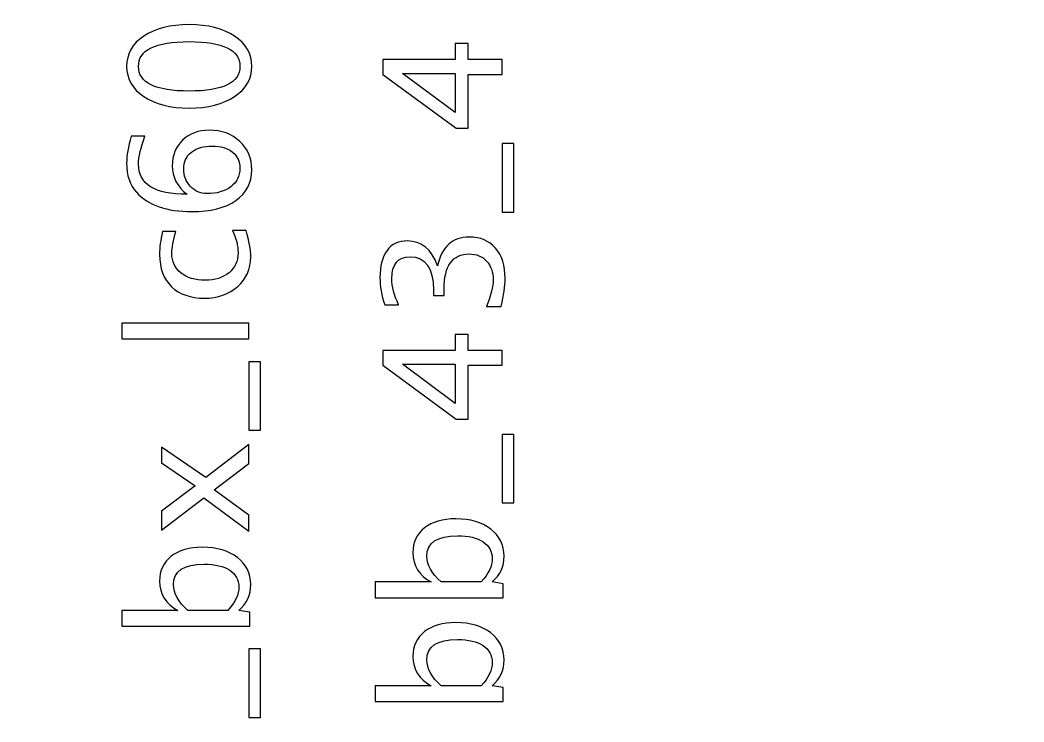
# Model space of a CAD drawing. Header units: centimetres. Extents: x -41.3 to 41.1, y -32.2 to 43.6.
# Drawn here: x 1.27 to 16.73, y -4.54 to 6.28 of the extents above; entities that cross this region are included whole.
import ezdxf

# ---------------------------------------------------------------- set-up
doc = ezdxf.new("R2010")
doc.units = ezdxf.units.CM
doc.header["$MEASUREMENT"] = 0
doc.layers.add('Layer 1', color=7, linetype='Continuous')

msp = doc.modelspace()

# ---------------------------------------------------------------- linework, layer by layer
at = {"layer": 'Layer 1', "color": 4, "lineweight": 53}
msp.add_open_spline([(31.7, -32.2), (31.7, -32.2), (-31.7, -32.2), (-31.7, -32.2), (-31.7, -32.2), (-31.97614, -32.2), (-32.2, -31.97614), (-32.2, -31.7), (-32.2, -31.7), (-32.2, -31.7), (-32.2, 31.7), (-32.2, 31.7), (-32.2, 31.7), (-32.2, 31.97614), (-31.97614, 32.2), (-31.7, 32.2), (-31.7, 32.2), (-31.7, 32.2), (31.7, 32.2), (31.7, 32.2), (31.7, 32.2), (31.97614, 32.2), (32.2, 31.97614), (32.2, 31.7), (32.2, 31.7), (32.2, 31.7), (32.2, -31.7), (32.2, -31.7), (32.2, -31.7), (32.2, -31.97614), (31.97614, -32.2), (31.7, -32.2)], degree=3, knots=[0, 0, 0, 0, 0.11111111, 0.11111111, 0.11111111, 0.11111111, 0.22222222, 0.22222222, 0.22222222, 0.22222222, 0.33333333, 0.33333333, 0.33333333, 0.33333333, 0.44444444, 0.44444444, 0.44444444, 0.44444444, 0.55555556, 0.55555556, 0.55555556, 0.55555556, 0.66666667, 0.66666667, 0.66666667, 0.66666667, 0.77777778, 0.77777778, 0.77777778, 0.77777778, 1, 1, 1, 1], dxfattribs=at)
at = {"layer": 'Layer 1', "color": 30, "lineweight": 53}
msp.add_open_spline([(-30, -30), (-30, -30), (-30, 30), (-30, 30), (-30, 30), (-30, 30), (30, 30), (30, 30), (30, 30), (30, 30), (30, -30), (30, -30), (30, -30), (30, -30), (-30, -30), (-30, -30)], degree=3, knots=[0, 0, 0, 0, 0.2, 0.2, 0.2, 0.2, 0.4, 0.4, 0.4, 0.4, 0.6, 0.6, 0.6, 0.6, 1, 1, 1, 1], dxfattribs=at)
at = {"layer": 'Layer 1'}
for points, knots in [([(4.83658, 5.56538), (4.83658, 5.37276), (4.7481, 5.2174), (4.57157, 5.09971), (4.57157, 5.09971), (4.39504, 4.9816), (4.16221, 4.92275), (3.87265, 4.92275), (3.87265, 4.92275), (3.58309, 4.92275), (3.35026, 4.9816), (3.17373, 5.09971), (3.17373, 5.09971), (2.9972, 5.2174), (2.90872, 5.37276), (2.90872, 5.56538), (2.90872, 5.56538), (2.90872, 5.75884), (2.99677, 5.91421), (3.17288, 6.03189), (3.17288, 6.03189), (3.34899, 6.14916), (3.58224, 6.20801), (3.87265, 6.20801), (3.87265, 6.20801), (4.16221, 6.20801), (4.39504, 6.14916), (4.57157, 6.03189), (4.57157, 6.03189), (4.7481, 5.91421), (4.83658, 5.75884), (4.83658, 5.56538)], [0, 0, 0, 0, 0.11111111, 0.11111111, 0.11111111, 0.11111111, 0.22222222, 0.22222222, 0.22222222, 0.22222222, 0.33333333, 0.33333333, 0.33333333, 0.33333333, 0.44444444, 0.44444444, 0.44444444, 0.44444444, 0.55555556, 0.55555556, 0.55555556, 0.55555556, 0.66666667, 0.66666667, 0.66666667, 0.66666667, 0.77777778, 0.77777778, 0.77777778, 0.77777778, 1, 1, 1, 1]), ([(4.6537, 5.56496), (4.6537, 5.81938), (4.39335, 5.94638), (3.87265, 5.94638), (3.87265, 5.94638), (3.35195, 5.94638), (3.0916, 5.81938), (3.0916, 5.56496), (3.0916, 5.56496), (3.0916, 5.31138), (3.35195, 5.18438), (3.87265, 5.18438), (3.87265, 5.18438), (4.39335, 5.18438), (4.6537, 5.31138), (4.6537, 5.56496)], [0, 0, 0, 0, 0.2, 0.2, 0.2, 0.2, 0.4, 0.4, 0.4, 0.4, 0.6, 0.6, 0.6, 0.6, 1, 1, 1, 1]), ([(8.69399, 5.44115), (8.69399, 5.44115), (8.17329, 5.44115), (8.17329, 5.44115), (8.17329, 5.44115), (8.17329, 5.44115), (8.17329, 4.6131), (8.17329, 4.6131), (8.17329, 4.6131), (8.17329, 4.6131), (7.98787, 4.6131), (7.98787, 4.6131), (7.98787, 4.6131), (7.98787, 4.6131), (6.85757, 5.44115), (6.85757, 5.44115), (6.85757, 5.44115), (6.85757, 5.44115), (6.85757, 5.66975), (6.85757, 5.66975), (6.85757, 5.66975), (6.85757, 5.66975), (7.97263, 5.66975), (7.97263, 5.66975), (7.97263, 5.66975), (7.97263, 5.66975), (7.97263, 5.91614), (7.97263, 5.91614), (7.97263, 5.91614), (7.97263, 5.91614), (8.17329, 5.91614), (8.17329, 5.91614), (8.17329, 5.91614), (8.17329, 5.91614), (8.17329, 5.66975), (8.17329, 5.66975), (8.17329, 5.66975), (8.17329, 5.66975), (8.69399, 5.66975), (8.69399, 5.66975), (8.69399, 5.66975), (8.69399, 5.66975), (8.69399, 5.44115), (8.69399, 5.44115)], [0, 0, 0, 0, 0.08333333, 0.08333333, 0.08333333, 0.08333333, 0.16666667, 0.16666667, 0.16666667, 0.16666667, 0.25, 0.25, 0.25, 0.25, 0.33333333, 0.33333333, 0.33333333, 0.33333333, 0.41666667, 0.41666667, 0.41666667, 0.41666667, 0.5, 0.5, 0.5, 0.5, 0.58333333, 0.58333333, 0.58333333, 0.58333333, 0.66666667, 0.66666667, 0.66666667, 0.66666667, 0.75, 0.75, 0.75, 0.75, 0.83333333, 0.83333333, 0.83333333, 0.83333333, 1, 1, 1, 1]), ([(7.97263, 4.85399), (7.97263, 4.85399), (7.97263, 5.45639), (7.97263, 5.45639), (7.97263, 5.45639), (7.97263, 5.45639), (7.15898, 5.45639), (7.15898, 5.45639), (7.15898, 5.45639), (7.15898, 5.45639), (7.97263, 4.85399), (7.97263, 4.85399)], [0, 0, 0, 0, 0.25, 0.25, 0.25, 0.25, 0.5, 0.5, 0.5, 0.5, 1, 1, 1, 1]), ([(3.83921, 3.59348), (3.68808, 3.71032), (3.6123, 3.85722), (3.6123, 4.03417), (3.6123, 4.03417), (3.6123, 4.19461), (3.66522, 4.32585), (3.77147, 4.42829), (3.77147, 4.42829), (3.87773, 4.53032), (4.01404, 4.58155), (4.18041, 4.58155), (4.18041, 4.58155), (4.37134, 4.58155), (4.52839, 4.52439), (4.65158, 4.40967), (4.65158, 4.40967), (4.77477, 4.29494), (4.83658, 4.14932), (4.83658, 3.97194), (4.83658, 3.97194), (4.83658, 3.77043), (4.75488, 3.61211), (4.59189, 3.49823), (4.59189, 3.49823), (4.42849, 3.38393), (4.20243, 3.32677), (3.91414, 3.32677), (3.91414, 3.32677), (3.52552, 3.32677), (3.24061, 3.42669), (3.05858, 3.62608), (3.05858, 3.62608), (2.95867, 3.73445), (2.90872, 3.88431), (2.90872, 4.07523), (2.90872, 4.07523), (2.90872, 4.18615), (2.93158, 4.32373), (2.9773, 4.48756), (2.9773, 4.48756), (2.9773, 4.48756), (3.19066, 4.48756), (3.19066, 4.48756), (3.19066, 4.48756), (3.12462, 4.31442), (3.0916, 4.17218), (3.0916, 4.06042), (3.0916, 4.06042), (3.0916, 3.74927), (3.34094, 3.59348), (3.83921, 3.59348)], [0, 0, 0, 0, 0.07142857, 0.07142857, 0.07142857, 0.07142857, 0.14285714, 0.14285714, 0.14285714, 0.14285714, 0.21428571, 0.21428571, 0.21428571, 0.21428571, 0.28571429, 0.28571429, 0.28571429, 0.28571429, 0.35714286, 0.35714286, 0.35714286, 0.35714286, 0.42857143, 0.42857143, 0.42857143, 0.42857143, 0.5, 0.5, 0.5, 0.5, 0.57142857, 0.57142857, 0.57142857, 0.57142857, 0.64285714, 0.64285714, 0.64285714, 0.64285714, 0.71428571, 0.71428571, 0.71428571, 0.71428571, 0.78571429, 0.78571429, 0.78571429, 0.78571429, 0.85714286, 0.85714286, 0.85714286, 0.85714286, 1, 1, 1, 1]), ([(4.22867, 4.3377), (4.09278, 4.3377), (3.98526, 4.30637), (3.90609, 4.2433), (3.90609, 4.2433), (3.82693, 4.18022), (3.78756, 4.09386), (3.78756, 3.98422), (3.78756, 3.98422), (3.78756, 3.87965), (3.82227, 3.79033), (3.89212, 3.71582), (3.89212, 3.71582), (3.96155, 3.64089), (4.04537, 3.60364), (4.14316, 3.60364), (4.14316, 3.60364), (4.29725, 3.60364), (4.42087, 3.6392), (4.514, 3.7099), (4.514, 3.7099), (4.60713, 3.78102), (4.6537, 3.875), (4.6537, 3.99184), (4.6537, 3.99184), (4.6537, 4.09809), (4.6156, 4.18234), (4.5394, 4.24457), (4.5394, 4.24457), (4.4632, 4.3068), (4.35948, 4.3377), (4.22867, 4.3377)], [0, 0, 0, 0, 0.11111111, 0.11111111, 0.11111111, 0.11111111, 0.22222222, 0.22222222, 0.22222222, 0.22222222, 0.33333333, 0.33333333, 0.33333333, 0.33333333, 0.44444444, 0.44444444, 0.44444444, 0.44444444, 0.55555556, 0.55555556, 0.55555556, 0.55555556, 0.66666667, 0.66666667, 0.66666667, 0.66666667, 0.77777778, 0.77777778, 0.77777778, 0.77777778, 1, 1, 1, 1]), ([(8.87687, 3.32023), (8.87687, 3.32023), (8.69399, 3.32023), (8.69399, 3.32023), (8.69399, 3.32023), (8.69399, 3.32023), (8.69399, 4.37688), (8.69399, 4.37688), (8.69399, 4.37688), (8.69399, 4.37688), (8.87687, 4.37688), (8.87687, 4.37688), (8.87687, 4.37688), (8.87687, 4.37688), (8.87687, 3.32023), (8.87687, 3.32023)], [0, 0, 0, 0, 0.2, 0.2, 0.2, 0.2, 0.4, 0.4, 0.4, 0.4, 0.6, 0.6, 0.6, 0.6, 1, 1, 1, 1]), ([(4.75022, 3.03425), (4.79763, 2.87635), (4.82134, 2.74003), (4.82134, 2.62531), (4.82134, 2.62531), (4.82134, 2.44328), (4.75403, 2.29257), (4.61983, 2.17277), (4.61983, 2.17277), (4.48521, 2.05295), (4.31546, 1.99284), (4.11099, 1.99284), (4.11099, 1.99284), (3.89255, 1.99284), (3.72194, 2.05211), (3.60002, 2.17065), (3.60002, 2.17065), (3.47768, 2.28918), (3.41672, 2.45471), (3.41672, 2.66722), (3.41672, 2.66722), (3.41672, 2.77178), (3.43111, 2.88947), (3.4599, 3.01901), (3.4599, 3.01901), (3.4599, 3.01901), (3.66564, 3.01901), (3.66564, 3.01901), (3.66564, 3.01901), (3.625, 2.88143), (3.60468, 2.76924), (3.60468, 2.68288), (3.60468, 2.68288), (3.60468, 2.55758), (3.65167, 2.45725), (3.74523, 2.38232), (3.74523, 2.38232), (3.83878, 2.30739), (3.96367, 2.26971), (4.11945, 2.26971), (4.11945, 2.26971), (4.27058, 2.26971), (4.3925, 2.30866), (4.48606, 2.38613), (4.48606, 2.38613), (4.57919, 2.4636), (4.62576, 2.56477), (4.62576, 2.6905), (4.62576, 2.6905), (4.62576, 2.80184), (4.59697, 2.91614), (4.5394, 3.03425), (4.5394, 3.03425), (4.5394, 3.03425), (4.75022, 3.03425), (4.75022, 3.03425)], [0, 0, 0, 0, 0.06666667, 0.06666667, 0.06666667, 0.06666667, 0.13333333, 0.13333333, 0.13333333, 0.13333333, 0.2, 0.2, 0.2, 0.2, 0.26666667, 0.26666667, 0.26666667, 0.26666667, 0.33333333, 0.33333333, 0.33333333, 0.33333333, 0.4, 0.4, 0.4, 0.4, 0.46666667, 0.46666667, 0.46666667, 0.46666667, 0.53333333, 0.53333333, 0.53333333, 0.53333333, 0.6, 0.6, 0.6, 0.6, 0.66666667, 0.66666667, 0.66666667, 0.66666667, 0.73333333, 0.73333333, 0.73333333, 0.73333333, 0.8, 0.8, 0.8, 0.8, 0.86666667, 0.86666667, 0.86666667, 0.86666667, 1, 1, 1, 1]), ([(8.68129, 1.86649), (8.68129, 1.86649), (8.45269, 1.86649), (8.45269, 1.86649), (8.45269, 1.86649), (8.52212, 2.0409), (8.55683, 2.17764), (8.55683, 2.27797), (8.55683, 2.27797), (8.55683, 2.39608), (8.52296, 2.49133), (8.45481, 2.56457), (8.45481, 2.56457), (8.38665, 2.6378), (8.29775, 2.67421), (8.18853, 2.67421), (8.18853, 2.67421), (7.92945, 2.67421), (7.79991, 2.49387), (7.79991, 2.13319), (7.79991, 2.13319), (7.79991, 2.13319), (7.79991, 2.03667), (7.79991, 2.03667), (7.79991, 2.03667), (7.79991, 2.03667), (7.63608, 2.03667), (7.63608, 2.03667), (7.63608, 2.03667), (7.63608, 2.03667), (7.63481, 2.12218), (7.63481, 2.12218), (7.63481, 2.12218), (7.63481, 2.46127), (7.51543, 2.63103), (7.27625, 2.63103), (7.27625, 2.63103), (7.08871, 2.63103), (6.99473, 2.51842), (6.99473, 2.29363), (6.99473, 2.29363), (6.99473, 2.17298), (7.02944, 2.03921), (7.09887, 1.89189), (7.09887, 1.89189), (7.09887, 1.89189), (6.88551, 1.89189), (6.88551, 1.89189), (6.88551, 1.89189), (6.8364, 2.03625), (6.81185, 2.17552), (6.81185, 2.3093), (6.81185, 2.3093), (6.81185, 2.49133), (6.84826, 2.63145), (6.92107, 2.72882), (6.92107, 2.72882), (6.99346, 2.82619), (7.09887, 2.87487), (7.23688, 2.87487), (7.23688, 2.87487), (7.45235, 2.87487), (7.60602, 2.74745), (7.69746, 2.49218), (7.69746, 2.49218), (7.76647, 2.78809), (7.9286, 2.93583), (8.18472, 2.93583), (8.18472, 2.93583), (8.35744, 2.93583), (8.49333, 2.87868), (8.59197, 2.7648), (8.59197, 2.7648), (8.6906, 2.65093), (8.73971, 2.49429), (8.73971, 2.29533), (8.73971, 2.29533), (8.73971, 2.18187), (8.72024, 2.03921), (8.68129, 1.86649)], [0, 0, 0, 0, 0.04761905, 0.04761905, 0.04761905, 0.04761905, 0.0952381, 0.0952381, 0.0952381, 0.0952381, 0.14285714, 0.14285714, 0.14285714, 0.14285714, 0.19047619, 0.19047619, 0.19047619, 0.19047619, 0.23809524, 0.23809524, 0.23809524, 0.23809524, 0.28571429, 0.28571429, 0.28571429, 0.28571429, 0.33333333, 0.33333333, 0.33333333, 0.33333333, 0.38095238, 0.38095238, 0.38095238, 0.38095238, 0.42857143, 0.42857143, 0.42857143, 0.42857143, 0.47619048, 0.47619048, 0.47619048, 0.47619048, 0.52380952, 0.52380952, 0.52380952, 0.52380952, 0.57142857, 0.57142857, 0.57142857, 0.57142857, 0.61904762, 0.61904762, 0.61904762, 0.61904762, 0.66666667, 0.66666667, 0.66666667, 0.66666667, 0.71428571, 0.71428571, 0.71428571, 0.71428571, 0.76190476, 0.76190476, 0.76190476, 0.76190476, 0.80952381, 0.80952381, 0.80952381, 0.80952381, 0.85714286, 0.85714286, 0.85714286, 0.85714286, 0.9047619, 0.9047619, 0.9047619, 0.9047619, 1, 1, 1, 1]), ([(4.79086, 1.36546), (4.79086, 1.36546), (2.83252, 1.36546), (2.83252, 1.36546), (2.83252, 1.36546), (2.83252, 1.36546), (2.83252, 1.6093), (2.83252, 1.6093), (2.83252, 1.6093), (2.83252, 1.6093), (4.79086, 1.6093), (4.79086, 1.6093), (4.79086, 1.6093), (4.79086, 1.6093), (4.79086, 1.36546), (4.79086, 1.36546)], [0, 0, 0, 0, 0.2, 0.2, 0.2, 0.2, 0.4, 0.4, 0.4, 0.4, 0.6, 0.6, 0.6, 0.6, 1, 1, 1, 1]), ([(8.69399, 0.95885), (8.69399, 0.95885), (8.17329, 0.95885), (8.17329, 0.95885), (8.17329, 0.95885), (8.17329, 0.95885), (8.17329, 0.1308), (8.17329, 0.1308), (8.17329, 0.1308), (8.17329, 0.1308), (7.98787, 0.1308), (7.98787, 0.1308), (7.98787, 0.1308), (7.98787, 0.1308), (6.85757, 0.95885), (6.85757, 0.95885), (6.85757, 0.95885), (6.85757, 0.95885), (6.85757, 1.18745), (6.85757, 1.18745), (6.85757, 1.18745), (6.85757, 1.18745), (7.97263, 1.18745), (7.97263, 1.18745), (7.97263, 1.18745), (7.97263, 1.18745), (7.97263, 1.43384), (7.97263, 1.43384), (7.97263, 1.43384), (7.97263, 1.43384), (8.17329, 1.43384), (8.17329, 1.43384), (8.17329, 1.43384), (8.17329, 1.43384), (8.17329, 1.18745), (8.17329, 1.18745), (8.17329, 1.18745), (8.17329, 1.18745), (8.69399, 1.18745), (8.69399, 1.18745), (8.69399, 1.18745), (8.69399, 1.18745), (8.69399, 0.95885), (8.69399, 0.95885)], [0, 0, 0, 0, 0.08333333, 0.08333333, 0.08333333, 0.08333333, 0.16666667, 0.16666667, 0.16666667, 0.16666667, 0.25, 0.25, 0.25, 0.25, 0.33333333, 0.33333333, 0.33333333, 0.33333333, 0.41666667, 0.41666667, 0.41666667, 0.41666667, 0.5, 0.5, 0.5, 0.5, 0.58333333, 0.58333333, 0.58333333, 0.58333333, 0.66666667, 0.66666667, 0.66666667, 0.66666667, 0.75, 0.75, 0.75, 0.75, 0.83333333, 0.83333333, 0.83333333, 0.83333333, 1, 1, 1, 1]), ([(4.97374, -0.04172), (4.97374, -0.04172), (4.79086, -0.04172), (4.79086, -0.04172), (4.79086, -0.04172), (4.79086, -0.04172), (4.79086, 1.01493), (4.79086, 1.01493), (4.79086, 1.01493), (4.79086, 1.01493), (4.97374, 1.01493), (4.97374, 1.01493), (4.97374, 1.01493), (4.97374, 1.01493), (4.97374, -0.04172), (4.97374, -0.04172)], [0, 0, 0, 0, 0.2, 0.2, 0.2, 0.2, 0.4, 0.4, 0.4, 0.4, 0.6, 0.6, 0.6, 0.6, 1, 1, 1, 1]), ([(7.97263, 0.37169), (7.97263, 0.37169), (7.97263, 0.97409), (7.97263, 0.97409), (7.97263, 0.97409), (7.97263, 0.97409), (7.15898, 0.97409), (7.15898, 0.97409), (7.15898, 0.97409), (7.15898, 0.97409), (7.97263, 0.37169), (7.97263, 0.37169)], [0, 0, 0, 0, 0.25, 0.25, 0.25, 0.25, 0.5, 0.5, 0.5, 0.5, 1, 1, 1, 1]), ([(8.87687, -1.16207), (8.87687, -1.16207), (8.69399, -1.16207), (8.69399, -1.16207), (8.69399, -1.16207), (8.69399, -1.16207), (8.69399, -0.10542), (8.69399, -0.10542), (8.69399, -0.10542), (8.69399, -0.10542), (8.87687, -0.10542), (8.87687, -0.10542), (8.87687, -0.10542), (8.87687, -0.10542), (8.87687, -1.16207), (8.87687, -1.16207)], [0, 0, 0, 0, 0.2, 0.2, 0.2, 0.2, 0.4, 0.4, 0.4, 0.4, 0.6, 0.6, 0.6, 0.6, 1, 1, 1, 1]), ([(4.79086, -1.59706), (4.79086, -1.59706), (4.09617, -1.08439), (4.09617, -1.08439), (4.09617, -1.08439), (4.09617, -1.08439), (3.44466, -1.58182), (3.44466, -1.58182), (3.44466, -1.58182), (3.44466, -1.58182), (3.44466, -1.29098), (3.44466, -1.29098), (3.44466, -1.29098), (3.44466, -1.29098), (3.96324, -0.89813), (3.96324, -0.89813), (3.96324, -0.89813), (3.96324, -0.89813), (3.44466, -0.54253), (3.44466, -0.54253), (3.44466, -0.54253), (3.44466, -0.54253), (3.44466, -0.30418), (3.44466, -0.30418), (3.44466, -0.30418), (3.44466, -0.30418), (4.1275, -0.76986), (4.1275, -0.76986), (4.1275, -0.76986), (4.1275, -0.76986), (4.79086, -0.26354), (4.79086, -0.26354), (4.79086, -0.26354), (4.79086, -0.26354), (4.79086, -0.55438), (4.79086, -0.55438), (4.79086, -0.55438), (4.79086, -0.55438), (4.25746, -0.95993), (4.25746, -0.95993), (4.25746, -0.95993), (4.25746, -0.95993), (4.79086, -1.35236), (4.79086, -1.35236), (4.79086, -1.35236), (4.79086, -1.35236), (4.79086, -1.59706), (4.79086, -1.59706)], [0, 0, 0, 0, 0.07692308, 0.07692308, 0.07692308, 0.07692308, 0.15384615, 0.15384615, 0.15384615, 0.15384615, 0.23076923, 0.23076923, 0.23076923, 0.23076923, 0.30769231, 0.30769231, 0.30769231, 0.30769231, 0.38461538, 0.38461538, 0.38461538, 0.38461538, 0.46153846, 0.46153846, 0.46153846, 0.46153846, 0.53846154, 0.53846154, 0.53846154, 0.53846154, 0.61538462, 0.61538462, 0.61538462, 0.61538462, 0.69230769, 0.69230769, 0.69230769, 0.69230769, 0.76923077, 0.76923077, 0.76923077, 0.76923077, 0.84615385, 0.84615385, 0.84615385, 0.84615385, 1, 1, 1, 1]), ([(8.70923, -2.62342), (8.70923, -2.62342), (6.73565, -2.62342), (6.73565, -2.62342), (6.73565, -2.62342), (6.73565, -2.62342), (6.73565, -2.37958), (6.73565, -2.37958), (6.73565, -2.37958), (6.73565, -2.37958), (7.60221, -2.37958), (7.60221, -2.37958), (7.60221, -2.37958), (7.41383, -2.27967), (7.31985, -2.12939), (7.31985, -1.92915), (7.31985, -1.92915), (7.31985, -1.76702), (7.37869, -1.63959), (7.4968, -1.54646), (7.4968, -1.54646), (7.61491, -1.45332), (7.7762, -1.40675), (7.98067, -1.40675), (7.98067, -1.40675), (8.20335, -1.40675), (8.38326, -1.45967), (8.51958, -1.56509), (8.51958, -1.56509), (8.65631, -1.6705), (8.72447, -1.80935), (8.72447, -1.98122), (8.72447, -1.98122), (8.72447, -2.14082), (8.66351, -2.27375), (8.54117, -2.37958), (8.54117, -2.37958), (8.54117, -2.37958), (8.70923, -2.40921), (8.70923, -2.40921), (8.70923, -2.40921), (8.70923, -2.40921), (8.70923, -2.62342), (8.70923, -2.62342)], [0, 0, 0, 0, 0.08333333, 0.08333333, 0.08333333, 0.08333333, 0.16666667, 0.16666667, 0.16666667, 0.16666667, 0.25, 0.25, 0.25, 0.25, 0.33333333, 0.33333333, 0.33333333, 0.33333333, 0.41666667, 0.41666667, 0.41666667, 0.41666667, 0.5, 0.5, 0.5, 0.5, 0.58333333, 0.58333333, 0.58333333, 0.58333333, 0.66666667, 0.66666667, 0.66666667, 0.66666667, 0.75, 0.75, 0.75, 0.75, 0.83333333, 0.83333333, 0.83333333, 0.83333333, 1, 1, 1, 1]), ([(8.3731, -2.37958), (8.48529, -2.25385), (8.54159, -2.13405), (8.54159, -2.02017), (8.54159, -2.02017), (8.54159, -1.90799), (8.4946, -1.8212), (8.40104, -1.76024), (8.40104, -1.76024), (8.30749, -1.69886), (8.17583, -1.66838), (8.00565, -1.66838), (8.00565, -1.66838), (7.69069, -1.66838), (7.53321, -1.77252), (7.53321, -1.9808), (7.53321, -1.9808), (7.53321, -2.11711), (7.60687, -2.25004), (7.75461, -2.37958), (7.75461, -2.37958), (7.75461, -2.37958), (8.3731, -2.37958), (8.3731, -2.37958)], [0, 0, 0, 0, 0.14285714, 0.14285714, 0.14285714, 0.14285714, 0.28571429, 0.28571429, 0.28571429, 0.28571429, 0.42857143, 0.42857143, 0.42857143, 0.42857143, 0.57142857, 0.57142857, 0.57142857, 0.57142857, 0.71428571, 0.71428571, 0.71428571, 0.71428571, 1, 1, 1, 1]), ([(4.8061, -3.06096), (4.8061, -3.06096), (2.83252, -3.06096), (2.83252, -3.06096), (2.83252, -3.06096), (2.83252, -3.06096), (2.83252, -2.81712), (2.83252, -2.81712), (2.83252, -2.81712), (2.83252, -2.81712), (3.69908, -2.81712), (3.69908, -2.81712), (3.69908, -2.81712), (3.5107, -2.71721), (3.41672, -2.56693), (3.41672, -2.36669), (3.41672, -2.36669), (3.41672, -2.20456), (3.47556, -2.07713), (3.59367, -1.984), (3.59367, -1.984), (3.71178, -1.89086), (3.87307, -1.84429), (4.07754, -1.84429), (4.07754, -1.84429), (4.30022, -1.84429), (4.48013, -1.89721), (4.61645, -2.00263), (4.61645, -2.00263), (4.75318, -2.10804), (4.82134, -2.24689), (4.82134, -2.41876), (4.82134, -2.41876), (4.82134, -2.57836), (4.76038, -2.71129), (4.63804, -2.81712), (4.63804, -2.81712), (4.63804, -2.81712), (4.8061, -2.84675), (4.8061, -2.84675), (4.8061, -2.84675), (4.8061, -2.84675), (4.8061, -3.06096), (4.8061, -3.06096)], [0, 0, 0, 0, 0.08333333, 0.08333333, 0.08333333, 0.08333333, 0.16666667, 0.16666667, 0.16666667, 0.16666667, 0.25, 0.25, 0.25, 0.25, 0.33333333, 0.33333333, 0.33333333, 0.33333333, 0.41666667, 0.41666667, 0.41666667, 0.41666667, 0.5, 0.5, 0.5, 0.5, 0.58333333, 0.58333333, 0.58333333, 0.58333333, 0.66666667, 0.66666667, 0.66666667, 0.66666667, 0.75, 0.75, 0.75, 0.75, 0.83333333, 0.83333333, 0.83333333, 0.83333333, 1, 1, 1, 1]), ([(4.46997, -2.81712), (4.58216, -2.69139), (4.63846, -2.57159), (4.63846, -2.45771), (4.63846, -2.45771), (4.63846, -2.34553), (4.59147, -2.25874), (4.49791, -2.19778), (4.49791, -2.19778), (4.40436, -2.1364), (4.2727, -2.10592), (4.10252, -2.10592), (4.10252, -2.10592), (3.78756, -2.10592), (3.63008, -2.21006), (3.63008, -2.41834), (3.63008, -2.41834), (3.63008, -2.55465), (3.70374, -2.68758), (3.85148, -2.81712), (3.85148, -2.81712), (3.85148, -2.81712), (4.46997, -2.81712), (4.46997, -2.81712)], [0, 0, 0, 0, 0.14285714, 0.14285714, 0.14285714, 0.14285714, 0.28571429, 0.28571429, 0.28571429, 0.28571429, 0.42857143, 0.42857143, 0.42857143, 0.42857143, 0.57142857, 0.57142857, 0.57142857, 0.57142857, 0.71428571, 0.71428571, 0.71428571, 0.71428571, 1, 1, 1, 1]), ([(8.70923, -4.22195), (8.70923, -4.22195), (6.73565, -4.22195), (6.73565, -4.22195), (6.73565, -4.22195), (6.73565, -4.22195), (6.73565, -3.97811), (6.73565, -3.97811), (6.73565, -3.97811), (6.73565, -3.97811), (7.60221, -3.97811), (7.60221, -3.97811), (7.60221, -3.97811), (7.41383, -3.8782), (7.31985, -3.72792), (7.31985, -3.52768), (7.31985, -3.52768), (7.31985, -3.36555), (7.37869, -3.23812), (7.4968, -3.14499), (7.4968, -3.14499), (7.61491, -3.05185), (7.7762, -3.00528), (7.98067, -3.00528), (7.98067, -3.00528), (8.20335, -3.00528), (8.38326, -3.0582), (8.51958, -3.16362), (8.51958, -3.16362), (8.65631, -3.26903), (8.72447, -3.40788), (8.72447, -3.57975), (8.72447, -3.57975), (8.72447, -3.73935), (8.66351, -3.87228), (8.54117, -3.97811), (8.54117, -3.97811), (8.54117, -3.97811), (8.70923, -4.00774), (8.70923, -4.00774), (8.70923, -4.00774), (8.70923, -4.00774), (8.70923, -4.22195), (8.70923, -4.22195)], [0, 0, 0, 0, 0.08333333, 0.08333333, 0.08333333, 0.08333333, 0.16666667, 0.16666667, 0.16666667, 0.16666667, 0.25, 0.25, 0.25, 0.25, 0.33333333, 0.33333333, 0.33333333, 0.33333333, 0.41666667, 0.41666667, 0.41666667, 0.41666667, 0.5, 0.5, 0.5, 0.5, 0.58333333, 0.58333333, 0.58333333, 0.58333333, 0.66666667, 0.66666667, 0.66666667, 0.66666667, 0.75, 0.75, 0.75, 0.75, 0.83333333, 0.83333333, 0.83333333, 0.83333333, 1, 1, 1, 1]), ([(8.3731, -3.97811), (8.48529, -3.85238), (8.54159, -3.73258), (8.54159, -3.6187), (8.54159, -3.6187), (8.54159, -3.50652), (8.4946, -3.41973), (8.40104, -3.35877), (8.40104, -3.35877), (8.30749, -3.29739), (8.17583, -3.26691), (8.00565, -3.26691), (8.00565, -3.26691), (7.69069, -3.26691), (7.53321, -3.37105), (7.53321, -3.57933), (7.53321, -3.57933), (7.53321, -3.71564), (7.60687, -3.84857), (7.75461, -3.97811), (7.75461, -3.97811), (7.75461, -3.97811), (8.3731, -3.97811), (8.3731, -3.97811)], [0, 0, 0, 0, 0.14285714, 0.14285714, 0.14285714, 0.14285714, 0.28571429, 0.28571429, 0.28571429, 0.28571429, 0.42857143, 0.42857143, 0.42857143, 0.42857143, 0.57142857, 0.57142857, 0.57142857, 0.57142857, 0.71428571, 0.71428571, 0.71428571, 0.71428571, 1, 1, 1, 1]), ([(4.97374, -4.46814), (4.97374, -4.46814), (4.79086, -4.46814), (4.79086, -4.46814), (4.79086, -4.46814), (4.79086, -4.46814), (4.79086, -3.41149), (4.79086, -3.41149), (4.79086, -3.41149), (4.79086, -3.41149), (4.97374, -3.41149), (4.97374, -3.41149), (4.97374, -3.41149), (4.97374, -3.41149), (4.97374, -4.46814), (4.97374, -4.46814)], [0, 0, 0, 0, 0.2, 0.2, 0.2, 0.2, 0.4, 0.4, 0.4, 0.4, 0.6, 0.6, 0.6, 0.6, 1, 1, 1, 1])]:
    msp.add_open_spline(points, degree=3, knots=knots, dxfattribs=at)
at = {"layer": 'Layer 1', "color": 30, "lineweight": 9}
for points, knots in [([(4.83658, 5.56538), (4.83658, 5.37276), (4.7481, 5.2174), (4.57157, 5.09971), (4.57157, 5.09971), (4.39504, 4.9816), (4.16221, 4.92275), (3.87265, 4.92275), (3.87265, 4.92275), (3.58309, 4.92275), (3.35026, 4.9816), (3.17373, 5.09971), (3.17373, 5.09971), (2.9972, 5.2174), (2.90872, 5.37276), (2.90872, 5.56538), (2.90872, 5.56538), (2.90872, 5.75884), (2.99677, 5.91421), (3.17288, 6.03189), (3.17288, 6.03189), (3.34899, 6.14916), (3.58224, 6.20801), (3.87265, 6.20801), (3.87265, 6.20801), (4.16221, 6.20801), (4.39504, 6.14916), (4.57157, 6.03189), (4.57157, 6.03189), (4.7481, 5.91421), (4.83658, 5.75884), (4.83658, 5.56538)], [0, 0, 0, 0, 0.11111111, 0.11111111, 0.11111111, 0.11111111, 0.22222222, 0.22222222, 0.22222222, 0.22222222, 0.33333333, 0.33333333, 0.33333333, 0.33333333, 0.44444444, 0.44444444, 0.44444444, 0.44444444, 0.55555556, 0.55555556, 0.55555556, 0.55555556, 0.66666667, 0.66666667, 0.66666667, 0.66666667, 0.77777778, 0.77777778, 0.77777778, 0.77777778, 1, 1, 1, 1]), ([(4.6537, 5.56496), (4.6537, 5.81938), (4.39335, 5.94638), (3.87265, 5.94638), (3.87265, 5.94638), (3.35195, 5.94638), (3.0916, 5.81938), (3.0916, 5.56496), (3.0916, 5.56496), (3.0916, 5.31138), (3.35195, 5.18438), (3.87265, 5.18438), (3.87265, 5.18438), (4.39335, 5.18438), (4.6537, 5.31138), (4.6537, 5.56496)], [0, 0, 0, 0, 0.2, 0.2, 0.2, 0.2, 0.4, 0.4, 0.4, 0.4, 0.6, 0.6, 0.6, 0.6, 1, 1, 1, 1]), ([(8.69399, 5.44115), (8.69399, 5.44115), (8.17329, 5.44115), (8.17329, 5.44115), (8.17329, 5.44115), (8.17329, 5.44115), (8.17329, 4.6131), (8.17329, 4.6131), (8.17329, 4.6131), (8.17329, 4.6131), (7.98787, 4.6131), (7.98787, 4.6131), (7.98787, 4.6131), (7.98787, 4.6131), (6.85757, 5.44115), (6.85757, 5.44115), (6.85757, 5.44115), (6.85757, 5.44115), (6.85757, 5.66975), (6.85757, 5.66975), (6.85757, 5.66975), (6.85757, 5.66975), (7.97263, 5.66975), (7.97263, 5.66975), (7.97263, 5.66975), (7.97263, 5.66975), (7.97263, 5.91614), (7.97263, 5.91614), (7.97263, 5.91614), (7.97263, 5.91614), (8.17329, 5.91614), (8.17329, 5.91614), (8.17329, 5.91614), (8.17329, 5.91614), (8.17329, 5.66975), (8.17329, 5.66975), (8.17329, 5.66975), (8.17329, 5.66975), (8.69399, 5.66975), (8.69399, 5.66975), (8.69399, 5.66975), (8.69399, 5.66975), (8.69399, 5.44115), (8.69399, 5.44115)], [0, 0, 0, 0, 0.08333333, 0.08333333, 0.08333333, 0.08333333, 0.16666667, 0.16666667, 0.16666667, 0.16666667, 0.25, 0.25, 0.25, 0.25, 0.33333333, 0.33333333, 0.33333333, 0.33333333, 0.41666667, 0.41666667, 0.41666667, 0.41666667, 0.5, 0.5, 0.5, 0.5, 0.58333333, 0.58333333, 0.58333333, 0.58333333, 0.66666667, 0.66666667, 0.66666667, 0.66666667, 0.75, 0.75, 0.75, 0.75, 0.83333333, 0.83333333, 0.83333333, 0.83333333, 1, 1, 1, 1]), ([(7.97263, 4.85399), (7.97263, 4.85399), (7.97263, 5.45639), (7.97263, 5.45639), (7.97263, 5.45639), (7.97263, 5.45639), (7.15898, 5.45639), (7.15898, 5.45639), (7.15898, 5.45639), (7.15898, 5.45639), (7.97263, 4.85399), (7.97263, 4.85399)], [0, 0, 0, 0, 0.25, 0.25, 0.25, 0.25, 0.5, 0.5, 0.5, 0.5, 1, 1, 1, 1]), ([(3.83921, 3.59348), (3.68808, 3.71032), (3.6123, 3.85722), (3.6123, 4.03417), (3.6123, 4.03417), (3.6123, 4.19461), (3.66522, 4.32585), (3.77147, 4.42829), (3.77147, 4.42829), (3.87773, 4.53032), (4.01404, 4.58155), (4.18041, 4.58155), (4.18041, 4.58155), (4.37134, 4.58155), (4.52839, 4.52439), (4.65158, 4.40967), (4.65158, 4.40967), (4.77477, 4.29494), (4.83658, 4.14932), (4.83658, 3.97194), (4.83658, 3.97194), (4.83658, 3.77043), (4.75488, 3.61211), (4.59189, 3.49823), (4.59189, 3.49823), (4.42849, 3.38393), (4.20243, 3.32677), (3.91414, 3.32677), (3.91414, 3.32677), (3.52552, 3.32677), (3.24061, 3.42669), (3.05858, 3.62608), (3.05858, 3.62608), (2.95867, 3.73445), (2.90872, 3.88431), (2.90872, 4.07523), (2.90872, 4.07523), (2.90872, 4.18615), (2.93158, 4.32373), (2.9773, 4.48756), (2.9773, 4.48756), (2.9773, 4.48756), (3.19066, 4.48756), (3.19066, 4.48756), (3.19066, 4.48756), (3.12462, 4.31442), (3.0916, 4.17218), (3.0916, 4.06042), (3.0916, 4.06042), (3.0916, 3.74927), (3.34094, 3.59348), (3.83921, 3.59348)], [0, 0, 0, 0, 0.07142857, 0.07142857, 0.07142857, 0.07142857, 0.14285714, 0.14285714, 0.14285714, 0.14285714, 0.21428571, 0.21428571, 0.21428571, 0.21428571, 0.28571429, 0.28571429, 0.28571429, 0.28571429, 0.35714286, 0.35714286, 0.35714286, 0.35714286, 0.42857143, 0.42857143, 0.42857143, 0.42857143, 0.5, 0.5, 0.5, 0.5, 0.57142857, 0.57142857, 0.57142857, 0.57142857, 0.64285714, 0.64285714, 0.64285714, 0.64285714, 0.71428571, 0.71428571, 0.71428571, 0.71428571, 0.78571429, 0.78571429, 0.78571429, 0.78571429, 0.85714286, 0.85714286, 0.85714286, 0.85714286, 1, 1, 1, 1]), ([(4.22867, 4.3377), (4.09278, 4.3377), (3.98526, 4.30637), (3.90609, 4.2433), (3.90609, 4.2433), (3.82693, 4.18022), (3.78756, 4.09386), (3.78756, 3.98422), (3.78756, 3.98422), (3.78756, 3.87965), (3.82227, 3.79033), (3.89212, 3.71582), (3.89212, 3.71582), (3.96155, 3.64089), (4.04537, 3.60364), (4.14316, 3.60364), (4.14316, 3.60364), (4.29725, 3.60364), (4.42087, 3.6392), (4.514, 3.7099), (4.514, 3.7099), (4.60713, 3.78102), (4.6537, 3.875), (4.6537, 3.99184), (4.6537, 3.99184), (4.6537, 4.09809), (4.6156, 4.18234), (4.5394, 4.24457), (4.5394, 4.24457), (4.4632, 4.3068), (4.35948, 4.3377), (4.22867, 4.3377)], [0, 0, 0, 0, 0.11111111, 0.11111111, 0.11111111, 0.11111111, 0.22222222, 0.22222222, 0.22222222, 0.22222222, 0.33333333, 0.33333333, 0.33333333, 0.33333333, 0.44444444, 0.44444444, 0.44444444, 0.44444444, 0.55555556, 0.55555556, 0.55555556, 0.55555556, 0.66666667, 0.66666667, 0.66666667, 0.66666667, 0.77777778, 0.77777778, 0.77777778, 0.77777778, 1, 1, 1, 1]), ([(8.87687, 3.32023), (8.87687, 3.32023), (8.69399, 3.32023), (8.69399, 3.32023), (8.69399, 3.32023), (8.69399, 3.32023), (8.69399, 4.37688), (8.69399, 4.37688), (8.69399, 4.37688), (8.69399, 4.37688), (8.87687, 4.37688), (8.87687, 4.37688), (8.87687, 4.37688), (8.87687, 4.37688), (8.87687, 3.32023), (8.87687, 3.32023)], [0, 0, 0, 0, 0.2, 0.2, 0.2, 0.2, 0.4, 0.4, 0.4, 0.4, 0.6, 0.6, 0.6, 0.6, 1, 1, 1, 1]), ([(4.75022, 3.03425), (4.79763, 2.87635), (4.82134, 2.74003), (4.82134, 2.62531), (4.82134, 2.62531), (4.82134, 2.44328), (4.75403, 2.29257), (4.61983, 2.17277), (4.61983, 2.17277), (4.48521, 2.05295), (4.31546, 1.99284), (4.11099, 1.99284), (4.11099, 1.99284), (3.89255, 1.99284), (3.72194, 2.05211), (3.60002, 2.17065), (3.60002, 2.17065), (3.47768, 2.28918), (3.41672, 2.45471), (3.41672, 2.66722), (3.41672, 2.66722), (3.41672, 2.77178), (3.43111, 2.88947), (3.4599, 3.01901), (3.4599, 3.01901), (3.4599, 3.01901), (3.66564, 3.01901), (3.66564, 3.01901), (3.66564, 3.01901), (3.625, 2.88143), (3.60468, 2.76924), (3.60468, 2.68288), (3.60468, 2.68288), (3.60468, 2.55758), (3.65167, 2.45725), (3.74523, 2.38232), (3.74523, 2.38232), (3.83878, 2.30739), (3.96367, 2.26971), (4.11945, 2.26971), (4.11945, 2.26971), (4.27058, 2.26971), (4.3925, 2.30866), (4.48606, 2.38613), (4.48606, 2.38613), (4.57919, 2.4636), (4.62576, 2.56477), (4.62576, 2.6905), (4.62576, 2.6905), (4.62576, 2.80184), (4.59697, 2.91614), (4.5394, 3.03425), (4.5394, 3.03425), (4.5394, 3.03425), (4.75022, 3.03425), (4.75022, 3.03425)], [0, 0, 0, 0, 0.06666667, 0.06666667, 0.06666667, 0.06666667, 0.13333333, 0.13333333, 0.13333333, 0.13333333, 0.2, 0.2, 0.2, 0.2, 0.26666667, 0.26666667, 0.26666667, 0.26666667, 0.33333333, 0.33333333, 0.33333333, 0.33333333, 0.4, 0.4, 0.4, 0.4, 0.46666667, 0.46666667, 0.46666667, 0.46666667, 0.53333333, 0.53333333, 0.53333333, 0.53333333, 0.6, 0.6, 0.6, 0.6, 0.66666667, 0.66666667, 0.66666667, 0.66666667, 0.73333333, 0.73333333, 0.73333333, 0.73333333, 0.8, 0.8, 0.8, 0.8, 0.86666667, 0.86666667, 0.86666667, 0.86666667, 1, 1, 1, 1]), ([(8.68129, 1.86649), (8.68129, 1.86649), (8.45269, 1.86649), (8.45269, 1.86649), (8.45269, 1.86649), (8.52212, 2.0409), (8.55683, 2.17764), (8.55683, 2.27797), (8.55683, 2.27797), (8.55683, 2.39608), (8.52296, 2.49133), (8.45481, 2.56457), (8.45481, 2.56457), (8.38665, 2.6378), (8.29775, 2.67421), (8.18853, 2.67421), (8.18853, 2.67421), (7.92945, 2.67421), (7.79991, 2.49387), (7.79991, 2.13319), (7.79991, 2.13319), (7.79991, 2.13319), (7.79991, 2.03667), (7.79991, 2.03667), (7.79991, 2.03667), (7.79991, 2.03667), (7.63608, 2.03667), (7.63608, 2.03667), (7.63608, 2.03667), (7.63608, 2.03667), (7.63481, 2.12218), (7.63481, 2.12218), (7.63481, 2.12218), (7.63481, 2.46127), (7.51543, 2.63103), (7.27625, 2.63103), (7.27625, 2.63103), (7.08871, 2.63103), (6.99473, 2.51842), (6.99473, 2.29363), (6.99473, 2.29363), (6.99473, 2.17298), (7.02944, 2.03921), (7.09887, 1.89189), (7.09887, 1.89189), (7.09887, 1.89189), (6.88551, 1.89189), (6.88551, 1.89189), (6.88551, 1.89189), (6.8364, 2.03625), (6.81185, 2.17552), (6.81185, 2.3093), (6.81185, 2.3093), (6.81185, 2.49133), (6.84826, 2.63145), (6.92107, 2.72882), (6.92107, 2.72882), (6.99346, 2.82619), (7.09887, 2.87487), (7.23688, 2.87487), (7.23688, 2.87487), (7.45235, 2.87487), (7.60602, 2.74745), (7.69746, 2.49218), (7.69746, 2.49218), (7.76647, 2.78809), (7.9286, 2.93583), (8.18472, 2.93583), (8.18472, 2.93583), (8.35744, 2.93583), (8.49333, 2.87868), (8.59197, 2.7648), (8.59197, 2.7648), (8.6906, 2.65093), (8.73971, 2.49429), (8.73971, 2.29533), (8.73971, 2.29533), (8.73971, 2.18187), (8.72024, 2.03921), (8.68129, 1.86649)], [0, 0, 0, 0, 0.04761905, 0.04761905, 0.04761905, 0.04761905, 0.0952381, 0.0952381, 0.0952381, 0.0952381, 0.14285714, 0.14285714, 0.14285714, 0.14285714, 0.19047619, 0.19047619, 0.19047619, 0.19047619, 0.23809524, 0.23809524, 0.23809524, 0.23809524, 0.28571429, 0.28571429, 0.28571429, 0.28571429, 0.33333333, 0.33333333, 0.33333333, 0.33333333, 0.38095238, 0.38095238, 0.38095238, 0.38095238, 0.42857143, 0.42857143, 0.42857143, 0.42857143, 0.47619048, 0.47619048, 0.47619048, 0.47619048, 0.52380952, 0.52380952, 0.52380952, 0.52380952, 0.57142857, 0.57142857, 0.57142857, 0.57142857, 0.61904762, 0.61904762, 0.61904762, 0.61904762, 0.66666667, 0.66666667, 0.66666667, 0.66666667, 0.71428571, 0.71428571, 0.71428571, 0.71428571, 0.76190476, 0.76190476, 0.76190476, 0.76190476, 0.80952381, 0.80952381, 0.80952381, 0.80952381, 0.85714286, 0.85714286, 0.85714286, 0.85714286, 0.9047619, 0.9047619, 0.9047619, 0.9047619, 1, 1, 1, 1]), ([(4.79086, 1.36546), (4.79086, 1.36546), (2.83252, 1.36546), (2.83252, 1.36546), (2.83252, 1.36546), (2.83252, 1.36546), (2.83252, 1.6093), (2.83252, 1.6093), (2.83252, 1.6093), (2.83252, 1.6093), (4.79086, 1.6093), (4.79086, 1.6093), (4.79086, 1.6093), (4.79086, 1.6093), (4.79086, 1.36546), (4.79086, 1.36546)], [0, 0, 0, 0, 0.2, 0.2, 0.2, 0.2, 0.4, 0.4, 0.4, 0.4, 0.6, 0.6, 0.6, 0.6, 1, 1, 1, 1]), ([(8.69399, 0.95885), (8.69399, 0.95885), (8.17329, 0.95885), (8.17329, 0.95885), (8.17329, 0.95885), (8.17329, 0.95885), (8.17329, 0.1308), (8.17329, 0.1308), (8.17329, 0.1308), (8.17329, 0.1308), (7.98787, 0.1308), (7.98787, 0.1308), (7.98787, 0.1308), (7.98787, 0.1308), (6.85757, 0.95885), (6.85757, 0.95885), (6.85757, 0.95885), (6.85757, 0.95885), (6.85757, 1.18745), (6.85757, 1.18745), (6.85757, 1.18745), (6.85757, 1.18745), (7.97263, 1.18745), (7.97263, 1.18745), (7.97263, 1.18745), (7.97263, 1.18745), (7.97263, 1.43384), (7.97263, 1.43384), (7.97263, 1.43384), (7.97263, 1.43384), (8.17329, 1.43384), (8.17329, 1.43384), (8.17329, 1.43384), (8.17329, 1.43384), (8.17329, 1.18745), (8.17329, 1.18745), (8.17329, 1.18745), (8.17329, 1.18745), (8.69399, 1.18745), (8.69399, 1.18745), (8.69399, 1.18745), (8.69399, 1.18745), (8.69399, 0.95885), (8.69399, 0.95885)], [0, 0, 0, 0, 0.08333333, 0.08333333, 0.08333333, 0.08333333, 0.16666667, 0.16666667, 0.16666667, 0.16666667, 0.25, 0.25, 0.25, 0.25, 0.33333333, 0.33333333, 0.33333333, 0.33333333, 0.41666667, 0.41666667, 0.41666667, 0.41666667, 0.5, 0.5, 0.5, 0.5, 0.58333333, 0.58333333, 0.58333333, 0.58333333, 0.66666667, 0.66666667, 0.66666667, 0.66666667, 0.75, 0.75, 0.75, 0.75, 0.83333333, 0.83333333, 0.83333333, 0.83333333, 1, 1, 1, 1]), ([(4.97374, -0.04172), (4.97374, -0.04172), (4.79086, -0.04172), (4.79086, -0.04172), (4.79086, -0.04172), (4.79086, -0.04172), (4.79086, 1.01493), (4.79086, 1.01493), (4.79086, 1.01493), (4.79086, 1.01493), (4.97374, 1.01493), (4.97374, 1.01493), (4.97374, 1.01493), (4.97374, 1.01493), (4.97374, -0.04172), (4.97374, -0.04172)], [0, 0, 0, 0, 0.2, 0.2, 0.2, 0.2, 0.4, 0.4, 0.4, 0.4, 0.6, 0.6, 0.6, 0.6, 1, 1, 1, 1]), ([(7.97263, 0.37169), (7.97263, 0.37169), (7.97263, 0.97409), (7.97263, 0.97409), (7.97263, 0.97409), (7.97263, 0.97409), (7.15898, 0.97409), (7.15898, 0.97409), (7.15898, 0.97409), (7.15898, 0.97409), (7.97263, 0.37169), (7.97263, 0.37169)], [0, 0, 0, 0, 0.25, 0.25, 0.25, 0.25, 0.5, 0.5, 0.5, 0.5, 1, 1, 1, 1]), ([(8.87687, -1.16207), (8.87687, -1.16207), (8.69399, -1.16207), (8.69399, -1.16207), (8.69399, -1.16207), (8.69399, -1.16207), (8.69399, -0.10542), (8.69399, -0.10542), (8.69399, -0.10542), (8.69399, -0.10542), (8.87687, -0.10542), (8.87687, -0.10542), (8.87687, -0.10542), (8.87687, -0.10542), (8.87687, -1.16207), (8.87687, -1.16207)], [0, 0, 0, 0, 0.2, 0.2, 0.2, 0.2, 0.4, 0.4, 0.4, 0.4, 0.6, 0.6, 0.6, 0.6, 1, 1, 1, 1]), ([(4.79086, -1.59706), (4.79086, -1.59706), (4.09617, -1.08439), (4.09617, -1.08439), (4.09617, -1.08439), (4.09617, -1.08439), (3.44466, -1.58182), (3.44466, -1.58182), (3.44466, -1.58182), (3.44466, -1.58182), (3.44466, -1.29098), (3.44466, -1.29098), (3.44466, -1.29098), (3.44466, -1.29098), (3.96324, -0.89813), (3.96324, -0.89813), (3.96324, -0.89813), (3.96324, -0.89813), (3.44466, -0.54253), (3.44466, -0.54253), (3.44466, -0.54253), (3.44466, -0.54253), (3.44466, -0.30418), (3.44466, -0.30418), (3.44466, -0.30418), (3.44466, -0.30418), (4.1275, -0.76986), (4.1275, -0.76986), (4.1275, -0.76986), (4.1275, -0.76986), (4.79086, -0.26354), (4.79086, -0.26354), (4.79086, -0.26354), (4.79086, -0.26354), (4.79086, -0.55438), (4.79086, -0.55438), (4.79086, -0.55438), (4.79086, -0.55438), (4.25746, -0.95993), (4.25746, -0.95993), (4.25746, -0.95993), (4.25746, -0.95993), (4.79086, -1.35236), (4.79086, -1.35236), (4.79086, -1.35236), (4.79086, -1.35236), (4.79086, -1.59706), (4.79086, -1.59706)], [0, 0, 0, 0, 0.07692308, 0.07692308, 0.07692308, 0.07692308, 0.15384615, 0.15384615, 0.15384615, 0.15384615, 0.23076923, 0.23076923, 0.23076923, 0.23076923, 0.30769231, 0.30769231, 0.30769231, 0.30769231, 0.38461538, 0.38461538, 0.38461538, 0.38461538, 0.46153846, 0.46153846, 0.46153846, 0.46153846, 0.53846154, 0.53846154, 0.53846154, 0.53846154, 0.61538462, 0.61538462, 0.61538462, 0.61538462, 0.69230769, 0.69230769, 0.69230769, 0.69230769, 0.76923077, 0.76923077, 0.76923077, 0.76923077, 0.84615385, 0.84615385, 0.84615385, 0.84615385, 1, 1, 1, 1]), ([(8.70923, -2.62342), (8.70923, -2.62342), (6.73565, -2.62342), (6.73565, -2.62342), (6.73565, -2.62342), (6.73565, -2.62342), (6.73565, -2.37958), (6.73565, -2.37958), (6.73565, -2.37958), (6.73565, -2.37958), (7.60221, -2.37958), (7.60221, -2.37958), (7.60221, -2.37958), (7.41383, -2.27967), (7.31985, -2.12939), (7.31985, -1.92915), (7.31985, -1.92915), (7.31985, -1.76702), (7.37869, -1.63959), (7.4968, -1.54646), (7.4968, -1.54646), (7.61491, -1.45332), (7.7762, -1.40675), (7.98067, -1.40675), (7.98067, -1.40675), (8.20335, -1.40675), (8.38326, -1.45967), (8.51958, -1.56509), (8.51958, -1.56509), (8.65631, -1.6705), (8.72447, -1.80935), (8.72447, -1.98122), (8.72447, -1.98122), (8.72447, -2.14082), (8.66351, -2.27375), (8.54117, -2.37958), (8.54117, -2.37958), (8.54117, -2.37958), (8.70923, -2.40921), (8.70923, -2.40921), (8.70923, -2.40921), (8.70923, -2.40921), (8.70923, -2.62342), (8.70923, -2.62342)], [0, 0, 0, 0, 0.08333333, 0.08333333, 0.08333333, 0.08333333, 0.16666667, 0.16666667, 0.16666667, 0.16666667, 0.25, 0.25, 0.25, 0.25, 0.33333333, 0.33333333, 0.33333333, 0.33333333, 0.41666667, 0.41666667, 0.41666667, 0.41666667, 0.5, 0.5, 0.5, 0.5, 0.58333333, 0.58333333, 0.58333333, 0.58333333, 0.66666667, 0.66666667, 0.66666667, 0.66666667, 0.75, 0.75, 0.75, 0.75, 0.83333333, 0.83333333, 0.83333333, 0.83333333, 1, 1, 1, 1]), ([(8.3731, -2.37958), (8.48529, -2.25385), (8.54159, -2.13405), (8.54159, -2.02017), (8.54159, -2.02017), (8.54159, -1.90799), (8.4946, -1.8212), (8.40104, -1.76024), (8.40104, -1.76024), (8.30749, -1.69886), (8.17583, -1.66838), (8.00565, -1.66838), (8.00565, -1.66838), (7.69069, -1.66838), (7.53321, -1.77252), (7.53321, -1.9808), (7.53321, -1.9808), (7.53321, -2.11711), (7.60687, -2.25004), (7.75461, -2.37958), (7.75461, -2.37958), (7.75461, -2.37958), (8.3731, -2.37958), (8.3731, -2.37958)], [0, 0, 0, 0, 0.14285714, 0.14285714, 0.14285714, 0.14285714, 0.28571429, 0.28571429, 0.28571429, 0.28571429, 0.42857143, 0.42857143, 0.42857143, 0.42857143, 0.57142857, 0.57142857, 0.57142857, 0.57142857, 0.71428571, 0.71428571, 0.71428571, 0.71428571, 1, 1, 1, 1]), ([(4.8061, -3.06096), (4.8061, -3.06096), (2.83252, -3.06096), (2.83252, -3.06096), (2.83252, -3.06096), (2.83252, -3.06096), (2.83252, -2.81712), (2.83252, -2.81712), (2.83252, -2.81712), (2.83252, -2.81712), (3.69908, -2.81712), (3.69908, -2.81712), (3.69908, -2.81712), (3.5107, -2.71721), (3.41672, -2.56693), (3.41672, -2.36669), (3.41672, -2.36669), (3.41672, -2.20456), (3.47556, -2.07713), (3.59367, -1.984), (3.59367, -1.984), (3.71178, -1.89086), (3.87307, -1.84429), (4.07754, -1.84429), (4.07754, -1.84429), (4.30022, -1.84429), (4.48013, -1.89721), (4.61645, -2.00263), (4.61645, -2.00263), (4.75318, -2.10804), (4.82134, -2.24689), (4.82134, -2.41876), (4.82134, -2.41876), (4.82134, -2.57836), (4.76038, -2.71129), (4.63804, -2.81712), (4.63804, -2.81712), (4.63804, -2.81712), (4.8061, -2.84675), (4.8061, -2.84675), (4.8061, -2.84675), (4.8061, -2.84675), (4.8061, -3.06096), (4.8061, -3.06096)], [0, 0, 0, 0, 0.08333333, 0.08333333, 0.08333333, 0.08333333, 0.16666667, 0.16666667, 0.16666667, 0.16666667, 0.25, 0.25, 0.25, 0.25, 0.33333333, 0.33333333, 0.33333333, 0.33333333, 0.41666667, 0.41666667, 0.41666667, 0.41666667, 0.5, 0.5, 0.5, 0.5, 0.58333333, 0.58333333, 0.58333333, 0.58333333, 0.66666667, 0.66666667, 0.66666667, 0.66666667, 0.75, 0.75, 0.75, 0.75, 0.83333333, 0.83333333, 0.83333333, 0.83333333, 1, 1, 1, 1]), ([(4.46997, -2.81712), (4.58216, -2.69139), (4.63846, -2.57159), (4.63846, -2.45771), (4.63846, -2.45771), (4.63846, -2.34553), (4.59147, -2.25874), (4.49791, -2.19778), (4.49791, -2.19778), (4.40436, -2.1364), (4.2727, -2.10592), (4.10252, -2.10592), (4.10252, -2.10592), (3.78756, -2.10592), (3.63008, -2.21006), (3.63008, -2.41834), (3.63008, -2.41834), (3.63008, -2.55465), (3.70374, -2.68758), (3.85148, -2.81712), (3.85148, -2.81712), (3.85148, -2.81712), (4.46997, -2.81712), (4.46997, -2.81712)], [0, 0, 0, 0, 0.14285714, 0.14285714, 0.14285714, 0.14285714, 0.28571429, 0.28571429, 0.28571429, 0.28571429, 0.42857143, 0.42857143, 0.42857143, 0.42857143, 0.57142857, 0.57142857, 0.57142857, 0.57142857, 0.71428571, 0.71428571, 0.71428571, 0.71428571, 1, 1, 1, 1]), ([(8.70923, -4.22195), (8.70923, -4.22195), (6.73565, -4.22195), (6.73565, -4.22195), (6.73565, -4.22195), (6.73565, -4.22195), (6.73565, -3.97811), (6.73565, -3.97811), (6.73565, -3.97811), (6.73565, -3.97811), (7.60221, -3.97811), (7.60221, -3.97811), (7.60221, -3.97811), (7.41383, -3.8782), (7.31985, -3.72792), (7.31985, -3.52768), (7.31985, -3.52768), (7.31985, -3.36555), (7.37869, -3.23812), (7.4968, -3.14499), (7.4968, -3.14499), (7.61491, -3.05185), (7.7762, -3.00528), (7.98067, -3.00528), (7.98067, -3.00528), (8.20335, -3.00528), (8.38326, -3.0582), (8.51958, -3.16362), (8.51958, -3.16362), (8.65631, -3.26903), (8.72447, -3.40788), (8.72447, -3.57975), (8.72447, -3.57975), (8.72447, -3.73935), (8.66351, -3.87228), (8.54117, -3.97811), (8.54117, -3.97811), (8.54117, -3.97811), (8.70923, -4.00774), (8.70923, -4.00774), (8.70923, -4.00774), (8.70923, -4.00774), (8.70923, -4.22195), (8.70923, -4.22195)], [0, 0, 0, 0, 0.08333333, 0.08333333, 0.08333333, 0.08333333, 0.16666667, 0.16666667, 0.16666667, 0.16666667, 0.25, 0.25, 0.25, 0.25, 0.33333333, 0.33333333, 0.33333333, 0.33333333, 0.41666667, 0.41666667, 0.41666667, 0.41666667, 0.5, 0.5, 0.5, 0.5, 0.58333333, 0.58333333, 0.58333333, 0.58333333, 0.66666667, 0.66666667, 0.66666667, 0.66666667, 0.75, 0.75, 0.75, 0.75, 0.83333333, 0.83333333, 0.83333333, 0.83333333, 1, 1, 1, 1]), ([(8.3731, -3.97811), (8.48529, -3.85238), (8.54159, -3.73258), (8.54159, -3.6187), (8.54159, -3.6187), (8.54159, -3.50652), (8.4946, -3.41973), (8.40104, -3.35877), (8.40104, -3.35877), (8.30749, -3.29739), (8.17583, -3.26691), (8.00565, -3.26691), (8.00565, -3.26691), (7.69069, -3.26691), (7.53321, -3.37105), (7.53321, -3.57933), (7.53321, -3.57933), (7.53321, -3.71564), (7.60687, -3.84857), (7.75461, -3.97811), (7.75461, -3.97811), (7.75461, -3.97811), (8.3731, -3.97811), (8.3731, -3.97811)], [0, 0, 0, 0, 0.14285714, 0.14285714, 0.14285714, 0.14285714, 0.28571429, 0.28571429, 0.28571429, 0.28571429, 0.42857143, 0.42857143, 0.42857143, 0.42857143, 0.57142857, 0.57142857, 0.57142857, 0.57142857, 0.71428571, 0.71428571, 0.71428571, 0.71428571, 1, 1, 1, 1]), ([(4.97374, -4.46814), (4.97374, -4.46814), (4.79086, -4.46814), (4.79086, -4.46814), (4.79086, -4.46814), (4.79086, -4.46814), (4.79086, -3.41149), (4.79086, -3.41149), (4.79086, -3.41149), (4.79086, -3.41149), (4.97374, -3.41149), (4.97374, -3.41149), (4.97374, -3.41149), (4.97374, -3.41149), (4.97374, -4.46814), (4.97374, -4.46814)], [0, 0, 0, 0, 0.2, 0.2, 0.2, 0.2, 0.4, 0.4, 0.4, 0.4, 0.6, 0.6, 0.6, 0.6, 1, 1, 1, 1])]:
    msp.add_open_spline(points, degree=3, knots=knots, dxfattribs=at)

doc.saveas('drawing.dxf')
